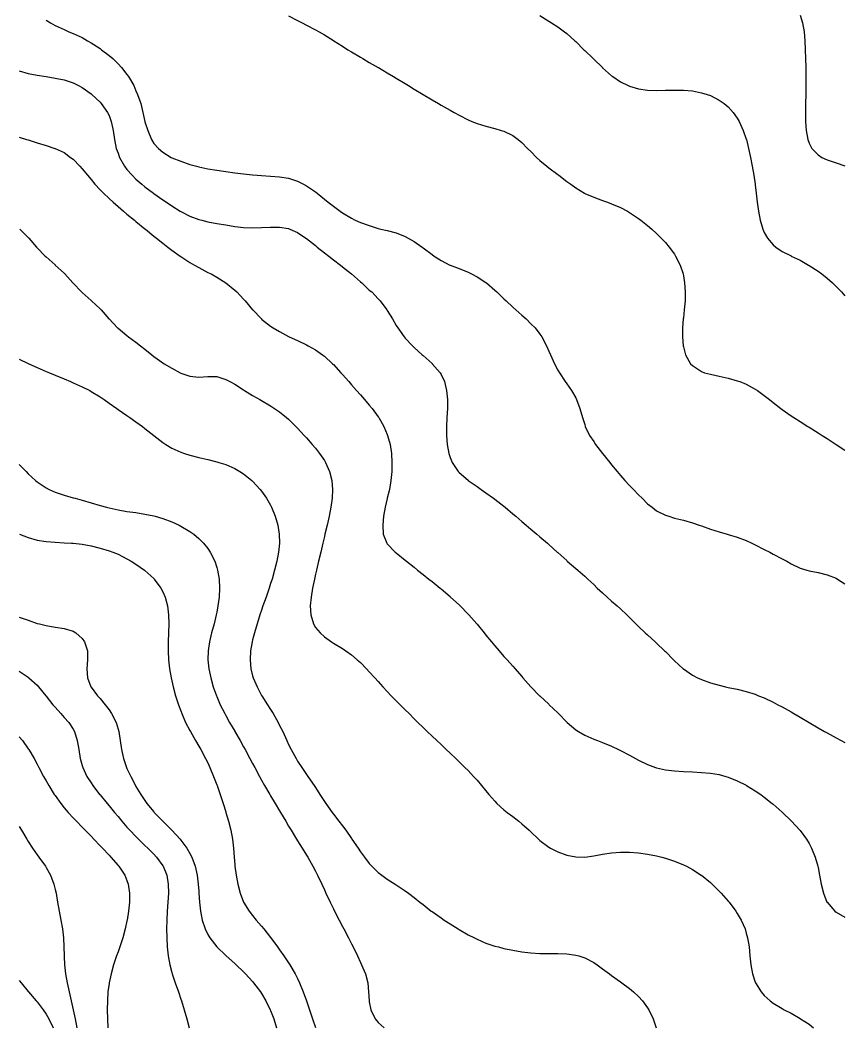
# Model space of a CAD drawing. Header units: inches. Extents: x 2679276 to 2679656, y 1246784 to 1247152.
# Drawn here: x 2679333.8 to 2679379.7, y 1246918.3 to 1246974.4 of the extents above; entities that cross this region are included whole.
import ezdxf

# ---------------------------------------------------------------- set-up
doc = ezdxf.new("R2010")
doc.units = ezdxf.units.IN
doc.header["$MEASUREMENT"] = 0
for name, color, linetype in [('454', 7, 'Continuous'), ('455', 7, 'Continuous'), ('456', 7, 'Continuous'), ('457', 7, 'Continuous'), ('458', 7, 'Continuous'), ('459', 7, 'Continuous'), ('460', 7, 'Continuous'), ('461', 7, 'Continuous'), ('462', 7, 'Continuous'), ('463', 7, 'Continuous'), ('464', 7, 'Continuous'), ('465', 7, 'Continuous'), ('466', 7, 'Continuous'), ('467', 7, 'Continuous'), ('468', 7, 'Continuous')]:
    doc.layers.add(name, color=color, linetype=linetype)

msp = doc.modelspace()

# ---------------------------------------------------------------- linework, layer by layer
at = {"layer": '454', "elevation": 454}
msp.add_lwpolyline([(2679377.25, 1246974.679), (2679377.387, 1246974.25), (2679377.468, 1246973.75), (2679377.511, 1246973.25), (2679377.537, 1246972.75), (2679377.555, 1246972.25), (2679377.568, 1246971.75), (2679377.574, 1246971.25), (2679377.572, 1246970.75), (2679377.565, 1246970.25), (2679377.556, 1246969.75), (2679377.551, 1246969.25), (2679377.557, 1246968.75), (2679377.589, 1246968.25), (2679377.677, 1246967.75), (2679377.75, 1246967.542), (2679377.896, 1246967.25), (2679378.25, 1246966.882), (2679378.452, 1246966.75), (2679378.75, 1246966.614), (2679379.25, 1246966.44), (2679379.75, 1246966.275)], dxfattribs=at)
at = {"layer": '455', "elevation": 455}
msp.add_lwpolyline([(2679362.75, 1246974.646), (2679363.25, 1246974.338), (2679363.392, 1246974.25), (2679363.75, 1246974.026), (2679364.133, 1246973.75), (2679364.25, 1246973.657), (2679364.704, 1246973.25), (2679364.75, 1246973.205), (2679365.207, 1246972.75), (2679365.25, 1246972.705), (2679365.714, 1246972.25), (2679365.75, 1246972.213), (2679366.236, 1246971.75), (2679366.25, 1246971.736), (2679366.75, 1246971.297), (2679366.817, 1246971.25), (2679367.25, 1246970.951), (2679367.664, 1246970.75), (2679367.75, 1246970.71), (2679368.25, 1246970.572), (2679368.75, 1246970.501), (2679369.25, 1246970.481), (2679369.75, 1246970.488), (2679370.25, 1246970.5), (2679370.75, 1246970.493), (2679371.25, 1246970.448), (2679371.75, 1246970.351), (2679372.068, 1246970.25), (2679372.25, 1246970.19), (2679372.75, 1246969.941), (2679373.019, 1246969.75), (2679373.25, 1246969.559), (2679373.526, 1246969.25), (2679373.75, 1246968.94), (2679373.854, 1246968.75), (2679374.078, 1246968.25), (2679374.25, 1246967.771), (2679374.256, 1246967.75), (2679374.376, 1246967.25), (2679374.482, 1246966.75), (2679374.578, 1246966.25), (2679374.667, 1246965.75), (2679374.745, 1246965.25), (2679374.75, 1246965.215), (2679374.806, 1246964.75), (2679374.862, 1246964.25), (2679374.929, 1246963.75), (2679375.024, 1246963.25), (2679375.173, 1246962.75), (2679375.25, 1246962.566), (2679375.44, 1246962.25), (2679375.75, 1246961.871), (2679375.9, 1246961.75), (2679376.25, 1246961.51), (2679376.75, 1246961.255), (2679376.761, 1246961.25), (2679377.25, 1246961.016), (2679377.719, 1246960.75), (2679377.75, 1246960.732), (2679378.25, 1246960.405), (2679378.454, 1246960.25), (2679378.75, 1246960.014), (2679379.049, 1246959.75), (2679379.25, 1246959.559), (2679379.554, 1246959.25), (2679379.75, 1246959.04)], dxfattribs=at)
at = {"layer": '456', "elevation": 456}
msp.add_lwpolyline([(2679348.75, 1246974.631), (2679349.25, 1246974.373), (2679349.507, 1246974.25), (2679349.75, 1246974.124), (2679350.25, 1246973.865), (2679350.46, 1246973.75), (2679350.75, 1246973.578), (2679351.25, 1246973.267), (2679351.276, 1246973.25), (2679351.75, 1246972.939), (2679352.052, 1246972.75), (2679352.25, 1246972.627), (2679352.75, 1246972.334), (2679352.893, 1246972.25), (2679353.25, 1246972.044), (2679353.75, 1246971.754), (2679353.758, 1246971.75), (2679354.25, 1246971.459), (2679354.605, 1246971.25), (2679354.75, 1246971.164), (2679355.25, 1246970.865), (2679355.436, 1246970.75), (2679355.75, 1246970.559), (2679356.25, 1246970.252), (2679356.253, 1246970.25), (2679356.75, 1246969.957), (2679357.107, 1246969.75), (2679357.25, 1246969.667), (2679357.75, 1246969.384), (2679357.986, 1246969.25), (2679358.25, 1246969.103), (2679358.75, 1246968.844), (2679358.963, 1246968.75), (2679359.25, 1246968.639), (2679359.75, 1246968.493), (2679360.25, 1246968.362), (2679360.601, 1246968.25), (2679360.75, 1246968.206), (2679361.25, 1246967.975), (2679361.546, 1246967.75), (2679361.75, 1246967.587), (2679362.072, 1246967.25), (2679362.25, 1246967.072), (2679362.556, 1246966.75), (2679362.75, 1246966.572), (2679363.133, 1246966.25), (2679363.25, 1246966.158), (2679363.75, 1246965.788), (2679363.802, 1246965.75), (2679364.25, 1246965.413), (2679364.473, 1246965.25), (2679364.75, 1246965.044), (2679365.231, 1246964.75), (2679365.25, 1246964.739), (2679365.75, 1246964.523), (2679366.25, 1246964.346), (2679366.526, 1246964.25), (2679366.75, 1246964.169), (2679367.25, 1246963.954), (2679367.628, 1246963.75), (2679367.75, 1246963.679), (2679368.25, 1246963.348), (2679368.382, 1246963.25), (2679368.75, 1246962.959), (2679368.994, 1246962.75), (2679369.25, 1246962.514), (2679369.517, 1246962.25), (2679369.75, 1246961.997), (2679369.959, 1246961.75), (2679370.25, 1246961.346), (2679370.311, 1246961.25), (2679370.56, 1246960.75), (2679370.729, 1246960.25), (2679370.75, 1246960.147), (2679370.818, 1246959.75), (2679370.853, 1246959.25), (2679370.842, 1246958.75), (2679370.798, 1246958.25), (2679370.75, 1246957.815), (2679370.743, 1246957.75), (2679370.699, 1246957.25), (2679370.691, 1246956.75), (2679370.737, 1246956.25), (2679370.75, 1246956.193), (2679370.871, 1246955.75), (2679371.15, 1246955.25), (2679371.25, 1246955.144), (2679371.75, 1246954.819), (2679371.929, 1246954.75), (2679372.25, 1246954.659), (2679372.75, 1246954.555), (2679373.25, 1246954.445), (2679373.75, 1246954.3), (2679373.887, 1246954.25), (2679374.25, 1246954.102), (2679374.75, 1246953.83), (2679374.882, 1246953.75), (2679375.25, 1246953.478), (2679375.554, 1246953.25), (2679375.75, 1246953.084), (2679376.182, 1246952.75), (2679376.25, 1246952.696), (2679376.75, 1246952.348), (2679376.899, 1246952.25), (2679377.25, 1246952.026), (2679377.683, 1246951.75), (2679377.75, 1246951.709), (2679378.25, 1246951.397), (2679378.479, 1246951.25), (2679378.75, 1246951.079), (2679379.25, 1246950.751), (2679379.251, 1246950.75), (2679379.75, 1246950.427)], dxfattribs=at)
at = {"layer": '457', "elevation": 457}
msp.add_lwpolyline([(2679335.25, 1246974.401), (2679335.481, 1246974.25), (2679335.75, 1246974.102), (2679336.25, 1246973.871), (2679336.514, 1246973.75), (2679336.75, 1246973.658), (2679337.25, 1246973.425), (2679337.548, 1246973.25), (2679337.75, 1246973.141), (2679338.25, 1246972.81), (2679338.33, 1246972.75), (2679338.75, 1246972.429), (2679338.955, 1246972.25), (2679339.25, 1246971.968), (2679339.451, 1246971.75), (2679339.75, 1246971.366), (2679339.83, 1246971.25), (2679340.122, 1246970.75), (2679340.25, 1246970.461), (2679340.342, 1246970.25), (2679340.513, 1246969.75), (2679340.64, 1246969.25), (2679340.747, 1246968.75), (2679340.75, 1246968.738), (2679340.905, 1246968.25), (2679341.115, 1246967.75), (2679341.25, 1246967.524), (2679341.499, 1246967.25), (2679341.75, 1246967.037), (2679342.213, 1246966.75), (2679342.25, 1246966.73), (2679342.75, 1246966.53), (2679343.25, 1246966.359), (2679343.626, 1246966.25), (2679343.75, 1246966.219), (2679344.25, 1246966.119), (2679344.75, 1246966.038), (2679345.25, 1246965.965), (2679345.75, 1246965.895), (2679346.25, 1246965.829), (2679346.75, 1246965.772), (2679347.01, 1246965.75), (2679347.25, 1246965.732), (2679347.75, 1246965.705), (2679348.25, 1246965.665), (2679348.75, 1246965.588), (2679349.25, 1246965.431), (2679349.587, 1246965.25), (2679349.75, 1246965.171), (2679350.25, 1246964.828), (2679350.345, 1246964.75), (2679350.75, 1246964.428), (2679350.967, 1246964.25), (2679351.25, 1246964.023), (2679351.621, 1246963.75), (2679351.75, 1246963.662), (2679352.25, 1246963.367), (2679352.47, 1246963.25), (2679352.75, 1246963.129), (2679353.25, 1246962.946), (2679353.75, 1246962.79), (2679353.892, 1246962.75), (2679354.25, 1246962.668), (2679354.75, 1246962.536), (2679355.25, 1246962.34), (2679355.414, 1246962.25), (2679355.75, 1246962.067), (2679356.197, 1246961.75), (2679356.25, 1246961.712), (2679356.75, 1246961.333), (2679356.866, 1246961.25), (2679357.25, 1246961.009), (2679357.737, 1246960.75), (2679357.75, 1246960.744), (2679358.25, 1246960.549), (2679358.75, 1246960.344), (2679358.938, 1246960.25), (2679359.25, 1246960.1), (2679359.75, 1246959.771), (2679359.777, 1246959.75), (2679360.25, 1246959.356), (2679360.363, 1246959.25), (2679360.75, 1246958.871), (2679360.879, 1246958.75), (2679361.25, 1246958.393), (2679361.419, 1246958.25), (2679361.75, 1246957.948), (2679361.984, 1246957.75), (2679362.25, 1246957.482), (2679362.484, 1246957.25), (2679362.75, 1246956.892), (2679362.856, 1246956.75), (2679363.126, 1246956.25), (2679363.25, 1246955.953), (2679363.346, 1246955.75), (2679363.571, 1246955.25), (2679363.75, 1246954.896), (2679363.837, 1246954.75), (2679364.169, 1246954.25), (2679364.25, 1246954.133), (2679364.512, 1246953.75), (2679364.75, 1246953.342), (2679364.797, 1246953.25), (2679364.985, 1246952.75), (2679365.123, 1246952.25), (2679365.25, 1246951.866), (2679365.284, 1246951.75), (2679365.515, 1246951.25), (2679365.75, 1246950.915), (2679365.854, 1246950.75), (2679366.249, 1246950.25), (2679366.25, 1246950.248), (2679366.649, 1246949.75), (2679366.75, 1246949.623), (2679367.059, 1246949.25), (2679367.25, 1246949.017), (2679367.493, 1246948.75), (2679367.75, 1246948.466), (2679367.962, 1246948.25), (2679368.25, 1246947.944), (2679368.454, 1246947.75), (2679368.75, 1246947.451), (2679369.011, 1246947.25), (2679369.25, 1246947.057), (2679369.75, 1246946.805), (2679369.931, 1246946.75), (2679370.25, 1246946.651), (2679370.75, 1246946.534), (2679371.25, 1246946.391), (2679371.634, 1246946.25), (2679371.75, 1246946.211), (2679372.25, 1246946.039), (2679372.75, 1246945.882), (2679373.192, 1246945.75), (2679373.25, 1246945.734), (2679373.75, 1246945.582), (2679374.25, 1246945.391), (2679374.568, 1246945.25), (2679374.75, 1246945.155), (2679375.25, 1246944.893), (2679375.558, 1246944.75), (2679375.75, 1246944.636), (2679376.25, 1246944.37), (2679376.504, 1246944.25), (2679376.75, 1246944.097), (2679377.25, 1246943.854), (2679377.631, 1246943.75), (2679377.75, 1246943.717), (2679378.25, 1246943.615), (2679378.75, 1246943.492), (2679379.25, 1246943.298), (2679379.337, 1246943.25), (2679379.75, 1246942.979)], dxfattribs=at)
at = {"layer": '458', "elevation": 458}
msp.add_lwpolyline([(2679333.75, 1246971.571), (2679334.25, 1246971.43), (2679334.75, 1246971.327), (2679335.25, 1246971.251), (2679335.254, 1246971.25), (2679335.75, 1246971.17), (2679336.25, 1246971.061), (2679336.75, 1246970.896), (2679337.043, 1246970.75), (2679337.25, 1246970.638), (2679337.75, 1246970.286), (2679337.792, 1246970.25), (2679338.25, 1246969.824), (2679338.314, 1246969.75), (2679338.669, 1246969.25), (2679338.75, 1246969.079), (2679338.869, 1246968.75), (2679338.972, 1246968.25), (2679339.049, 1246967.75), (2679339.152, 1246967.25), (2679339.25, 1246966.975), (2679339.331, 1246966.75), (2679339.619, 1246966.25), (2679339.75, 1246966.081), (2679340.033, 1246965.75), (2679340.25, 1246965.536), (2679340.577, 1246965.25), (2679340.75, 1246965.108), (2679341.229, 1246964.75), (2679341.25, 1246964.734), (2679341.75, 1246964.382), (2679341.951, 1246964.25), (2679342.25, 1246964.043), (2679342.719, 1246963.75), (2679342.75, 1246963.73), (2679343.25, 1246963.478), (2679343.75, 1246963.293), (2679343.917, 1246963.25), (2679344.25, 1246963.164), (2679344.75, 1246963.067), (2679345.25, 1246962.981), (2679345.75, 1246962.904), (2679346.25, 1246962.847), (2679346.75, 1246962.822), (2679347.25, 1246962.835), (2679347.75, 1246962.865), (2679348.25, 1246962.863), (2679348.75, 1246962.781), (2679348.825, 1246962.75), (2679349.25, 1246962.563), (2679349.719, 1246962.25), (2679349.75, 1246962.228), (2679350.25, 1246961.832), (2679350.354, 1246961.75), (2679350.75, 1246961.432), (2679350.997, 1246961.25), (2679351.25, 1246961.045), (2679351.645, 1246960.75), (2679351.75, 1246960.658), (2679352.25, 1246960.25), (2679352.251, 1246960.25), (2679352.75, 1246959.81), (2679352.83, 1246959.75), (2679353.25, 1246959.357), (2679353.385, 1246959.25), (2679353.75, 1246958.857), (2679353.862, 1246958.75), (2679354.229, 1246958.25), (2679354.25, 1246958.213), (2679354.544, 1246957.75), (2679354.75, 1246957.384), (2679354.842, 1246957.25), (2679355.194, 1246956.75), (2679355.25, 1246956.676), (2679355.651, 1246956.25), (2679355.75, 1246956.147), (2679356.198, 1246955.75), (2679356.25, 1246955.703), (2679356.75, 1246955.257), (2679356.757, 1246955.25), (2679357.191, 1246954.75), (2679357.25, 1246954.654), (2679357.437, 1246954.25), (2679357.557, 1246953.75), (2679357.602, 1246953.25), (2679357.6, 1246952.75), (2679357.576, 1246952.25), (2679357.556, 1246951.75), (2679357.554, 1246951.25), (2679357.589, 1246950.75), (2679357.678, 1246950.25), (2679357.75, 1246950.026), (2679357.863, 1246949.75), (2679358.197, 1246949.25), (2679358.25, 1246949.194), (2679358.75, 1246948.758), (2679358.76, 1246948.75), (2679359.25, 1246948.409), (2679359.475, 1246948.25), (2679359.75, 1246948.06), (2679360.175, 1246947.75), (2679360.25, 1246947.694), (2679360.75, 1246947.306), (2679360.819, 1246947.25), (2679361.25, 1246946.889), (2679361.412, 1246946.75), (2679361.75, 1246946.457), (2679361.994, 1246946.25), (2679362.25, 1246946.031), (2679362.587, 1246945.75), (2679362.75, 1246945.612), (2679363.17, 1246945.25), (2679363.25, 1246945.18), (2679363.722, 1246944.75), (2679363.75, 1246944.725), (2679364.25, 1246944.276), (2679364.279, 1246944.25), (2679364.75, 1246943.846), (2679364.862, 1246943.75), (2679365.25, 1246943.412), (2679365.426, 1246943.25), (2679365.75, 1246942.947), (2679365.953, 1246942.75), (2679366.25, 1246942.475), (2679366.497, 1246942.25), (2679366.75, 1246942.026), (2679367.065, 1246941.75), (2679367.25, 1246941.583), (2679367.601, 1246941.25), (2679367.75, 1246941.104), (2679368.099, 1246940.75), (2679368.25, 1246940.603), (2679368.62, 1246940.25), (2679368.75, 1246940.133), (2679369.175, 1246939.75), (2679369.25, 1246939.683), (2679369.703, 1246939.25), (2679369.75, 1246939.204), (2679370.198, 1246938.75), (2679370.25, 1246938.698), (2679370.738, 1246938.25), (2679370.75, 1246938.239), (2679371.25, 1246937.897), (2679371.538, 1246937.75), (2679371.75, 1246937.649), (2679372.25, 1246937.472), (2679372.75, 1246937.332), (2679373.097, 1246937.25), (2679373.25, 1246937.215), (2679373.75, 1246937.11), (2679374.25, 1246936.988), (2679374.75, 1246936.828), (2679374.934, 1246936.75), (2679375.25, 1246936.627), (2679375.75, 1246936.389), (2679376.004, 1246936.25), (2679376.25, 1246936.125), (2679376.75, 1246935.846), (2679376.908, 1246935.75), (2679377.25, 1246935.552), (2679377.75, 1246935.251), (2679377.751, 1246935.25), (2679378.25, 1246934.957), (2679378.614, 1246934.75), (2679378.75, 1246934.674), (2679379.25, 1246934.403), (2679379.541, 1246934.25), (2679379.75, 1246934.136)], dxfattribs=at)
at = {"layer": '459', "elevation": 459}
msp.add_lwpolyline([(2679333.75, 1246967.884), (2679334.158, 1246967.75), (2679334.25, 1246967.72), (2679334.75, 1246967.563), (2679335.25, 1246967.414), (2679335.736, 1246967.25), (2679335.75, 1246967.245), (2679336.25, 1246967.015), (2679336.609, 1246966.75), (2679336.75, 1246966.646), (2679337.122, 1246966.25), (2679337.25, 1246966.118), (2679337.541, 1246965.75), (2679337.75, 1246965.513), (2679337.966, 1246965.25), (2679338.25, 1246964.948), (2679338.438, 1246964.75), (2679338.75, 1246964.454), (2679338.973, 1246964.25), (2679339.25, 1246964.009), (2679339.558, 1246963.75), (2679339.75, 1246963.587), (2679340.161, 1246963.25), (2679340.25, 1246963.175), (2679340.75, 1246962.768), (2679340.773, 1246962.75), (2679341.25, 1246962.362), (2679341.392, 1246962.25), (2679341.75, 1246961.961), (2679342.029, 1246961.75), (2679342.25, 1246961.575), (2679342.712, 1246961.25), (2679342.75, 1246961.221), (2679343.25, 1246960.896), (2679343.518, 1246960.75), (2679343.75, 1246960.611), (2679344.25, 1246960.342), (2679344.431, 1246960.25), (2679344.75, 1246960.066), (2679345.25, 1246959.756), (2679345.26, 1246959.75), (2679345.75, 1246959.356), (2679345.869, 1246959.25), (2679346.25, 1246958.843), (2679346.337, 1246958.75), (2679346.75, 1246958.257), (2679346.757, 1246958.25), (2679347.236, 1246957.75), (2679347.25, 1246957.737), (2679347.75, 1246957.344), (2679347.885, 1246957.25), (2679348.25, 1246957.039), (2679348.75, 1246956.766), (2679348.78, 1246956.75), (2679349.25, 1246956.546), (2679349.75, 1246956.305), (2679349.846, 1246956.25), (2679350.25, 1246956.031), (2679350.643, 1246955.75), (2679350.75, 1246955.671), (2679351.206, 1246955.25), (2679351.25, 1246955.207), (2679351.666, 1246954.75), (2679351.75, 1246954.657), (2679352.102, 1246954.25), (2679352.25, 1246954.082), (2679352.543, 1246953.75), (2679352.75, 1246953.516), (2679352.989, 1246953.25), (2679353.25, 1246952.942), (2679353.412, 1246952.75), (2679353.75, 1246952.29), (2679353.778, 1246952.25), (2679354.061, 1246951.75), (2679354.25, 1246951.303), (2679354.27, 1246951.25), (2679354.403, 1246950.75), (2679354.48, 1246950.25), (2679354.512, 1246949.75), (2679354.502, 1246949.25), (2679354.453, 1246948.75), (2679354.366, 1246948.25), (2679354.251, 1246947.75), (2679354.25, 1246947.747), (2679354.139, 1246947.25), (2679354.046, 1246946.75), (2679353.997, 1246946.25), (2679354.03, 1246945.75), (2679354.218, 1246945.25), (2679354.25, 1246945.206), (2679354.699, 1246944.75), (2679354.75, 1246944.711), (2679355.25, 1246944.312), (2679355.321, 1246944.25), (2679355.75, 1246943.904), (2679355.932, 1246943.75), (2679356.25, 1246943.504), (2679356.567, 1246943.25), (2679356.75, 1246943.115), (2679357.203, 1246942.75), (2679357.25, 1246942.714), (2679357.75, 1246942.28), (2679357.782, 1246942.25), (2679358.25, 1246941.806), (2679358.306, 1246941.75), (2679358.75, 1246941.29), (2679358.789, 1246941.25), (2679359.234, 1246940.75), (2679359.25, 1246940.73), (2679359.653, 1246940.25), (2679359.75, 1246940.13), (2679360.062, 1246939.75), (2679360.25, 1246939.521), (2679360.481, 1246939.25), (2679360.75, 1246938.942), (2679360.923, 1246938.75), (2679361.25, 1246938.387), (2679361.372, 1246938.25), (2679361.75, 1246937.815), (2679361.805, 1246937.75), (2679362.242, 1246937.25), (2679362.25, 1246937.242), (2679362.736, 1246936.75), (2679362.75, 1246936.737), (2679363.25, 1246936.278), (2679363.279, 1246936.25), (2679363.75, 1246935.789), (2679363.787, 1246935.75), (2679364.25, 1246935.273), (2679364.273, 1246935.25), (2679364.75, 1246934.852), (2679364.9, 1246934.75), (2679365.25, 1246934.555), (2679365.75, 1246934.331), (2679365.954, 1246934.25), (2679366.25, 1246934.134), (2679366.75, 1246933.93), (2679367.13, 1246933.75), (2679367.25, 1246933.69), (2679367.75, 1246933.431), (2679368.074, 1246933.25), (2679368.25, 1246933.158), (2679368.75, 1246932.923), (2679369.192, 1246932.75), (2679369.25, 1246932.731), (2679369.75, 1246932.621), (2679370.25, 1246932.556), (2679370.75, 1246932.522), (2679371.25, 1246932.502), (2679371.75, 1246932.479), (2679372.25, 1246932.434), (2679372.75, 1246932.351), (2679373.114, 1246932.25), (2679373.25, 1246932.212), (2679373.75, 1246932.01), (2679374.25, 1246931.758), (2679374.264, 1246931.75), (2679374.75, 1246931.453), (2679375.053, 1246931.25), (2679375.25, 1246931.104), (2679375.699, 1246930.75), (2679375.75, 1246930.706), (2679376.25, 1246930.259), (2679376.26, 1246930.25), (2679376.75, 1246929.775), (2679376.775, 1246929.75), (2679377.237, 1246929.25), (2679377.25, 1246929.235), (2679377.613, 1246928.75), (2679377.75, 1246928.52), (2679377.893, 1246928.25), (2679378.094, 1246927.75), (2679378.235, 1246927.25), (2679378.25, 1246927.174), (2679378.338, 1246926.75), (2679378.43, 1246926.25), (2679378.55, 1246925.75), (2679378.745, 1246925.25), (2679378.75, 1246925.243), (2679379.179, 1246924.75), (2679379.25, 1246924.692), (2679379.75, 1246924.403)], dxfattribs=at)
at = {"layer": '460', "elevation": 460}
msp.add_lwpolyline([(2679333.783, 1246962.75), (2679334.25, 1246962.277), (2679334.276, 1246962.25), (2679334.71, 1246961.75), (2679334.75, 1246961.705), (2679335.191, 1246961.25), (2679335.25, 1246961.198), (2679335.75, 1246960.757), (2679335.757, 1246960.75), (2679336.25, 1246960.295), (2679336.291, 1246960.25), (2679336.741, 1246959.75), (2679336.75, 1246959.741), (2679337.219, 1246959.25), (2679337.25, 1246959.222), (2679337.75, 1246958.779), (2679337.781, 1246958.75), (2679338.25, 1246958.312), (2679338.306, 1246958.25), (2679338.746, 1246957.75), (2679338.75, 1246957.746), (2679339.22, 1246957.25), (2679339.25, 1246957.224), (2679339.75, 1246956.818), (2679339.834, 1246956.75), (2679340.25, 1246956.45), (2679340.503, 1246956.25), (2679340.75, 1246956.055), (2679341.129, 1246955.75), (2679341.25, 1246955.653), (2679341.75, 1246955.296), (2679341.829, 1246955.25), (2679342.25, 1246954.997), (2679342.72, 1246954.75), (2679342.75, 1246954.731), (2679343.25, 1246954.551), (2679343.75, 1246954.503), (2679344.25, 1246954.544), (2679344.75, 1246954.539), (2679345.25, 1246954.38), (2679345.474, 1246954.25), (2679345.75, 1246954.104), (2679346.25, 1246953.787), (2679346.305, 1246953.75), (2679346.75, 1246953.487), (2679347.142, 1246953.25), (2679347.25, 1246953.195), (2679347.75, 1246952.902), (2679347.974, 1246952.75), (2679348.25, 1246952.565), (2679348.637, 1246952.25), (2679348.75, 1246952.153), (2679349.159, 1246951.75), (2679349.25, 1246951.656), (2679349.624, 1246951.25), (2679349.75, 1246951.113), (2679350.07, 1246950.75), (2679350.25, 1246950.54), (2679350.48, 1246950.25), (2679350.75, 1246949.855), (2679350.812, 1246949.75), (2679351.035, 1246949.25), (2679351.159, 1246948.75), (2679351.198, 1246948.25), (2679351.177, 1246947.75), (2679351.113, 1246947.25), (2679351.018, 1246946.75), (2679350.903, 1246946.25), (2679350.78, 1246945.75), (2679350.75, 1246945.63), (2679350.658, 1246945.25), (2679350.54, 1246944.75), (2679350.423, 1246944.25), (2679350.304, 1246943.75), (2679350.25, 1246943.517), (2679350.19, 1246943.25), (2679350.091, 1246942.75), (2679350.01, 1246942.25), (2679349.964, 1246941.75), (2679349.988, 1246941.25), (2679350.139, 1246940.75), (2679350.25, 1246940.558), (2679350.51, 1246940.25), (2679350.75, 1246940.03), (2679351.147, 1246939.75), (2679351.25, 1246939.681), (2679351.75, 1246939.373), (2679351.937, 1246939.25), (2679352.25, 1246939.03), (2679352.582, 1246938.75), (2679352.75, 1246938.603), (2679353.094, 1246938.25), (2679353.25, 1246938.088), (2679353.552, 1246937.75), (2679353.75, 1246937.534), (2679354.004, 1246937.25), (2679354.25, 1246936.991), (2679354.476, 1246936.75), (2679354.75, 1246936.472), (2679354.966, 1246936.25), (2679355.25, 1246935.966), (2679355.462, 1246935.75), (2679355.75, 1246935.463), (2679355.96, 1246935.25), (2679356.25, 1246934.969), (2679356.474, 1246934.75), (2679356.75, 1246934.491), (2679357.006, 1246934.25), (2679357.25, 1246934.022), (2679357.539, 1246933.75), (2679357.75, 1246933.55), (2679358.061, 1246933.25), (2679358.25, 1246933.068), (2679358.571, 1246932.75), (2679358.75, 1246932.574), (2679359.056, 1246932.25), (2679359.25, 1246932.039), (2679359.494, 1246931.75), (2679359.75, 1246931.442), (2679359.908, 1246931.25), (2679360.25, 1246930.864), (2679360.362, 1246930.75), (2679360.75, 1246930.398), (2679360.938, 1246930.25), (2679361.25, 1246930.01), (2679361.589, 1246929.75), (2679361.75, 1246929.617), (2679362.155, 1246929.25), (2679362.25, 1246929.16), (2679362.678, 1246928.75), (2679362.75, 1246928.684), (2679363.25, 1246928.304), (2679363.345, 1246928.25), (2679363.75, 1246928.042), (2679364.25, 1246927.864), (2679364.75, 1246927.764), (2679365.25, 1246927.753), (2679365.75, 1246927.818), (2679366.25, 1246927.913), (2679366.75, 1246927.996), (2679367.25, 1246928.038), (2679367.75, 1246928.032), (2679368.25, 1246927.99), (2679368.75, 1246927.919), (2679369.25, 1246927.823), (2679369.552, 1246927.75), (2679369.75, 1246927.699), (2679370.25, 1246927.538), (2679370.75, 1246927.334), (2679370.916, 1246927.25), (2679371.25, 1246927.07), (2679371.736, 1246926.75), (2679371.75, 1246926.74), (2679372.25, 1246926.336), (2679372.345, 1246926.25), (2679372.75, 1246925.858), (2679372.854, 1246925.75), (2679373.25, 1246925.303), (2679373.295, 1246925.25), (2679373.667, 1246924.75), (2679373.75, 1246924.617), (2679373.96, 1246924.25), (2679374.18, 1246923.75), (2679374.25, 1246923.52), (2679374.327, 1246923.25), (2679374.411, 1246922.75), (2679374.453, 1246922.25), (2679374.5, 1246921.75), (2679374.592, 1246921.25), (2679374.75, 1246920.785), (2679374.765, 1246920.75), (2679375.084, 1246920.25), (2679375.25, 1246920.05), (2679375.574, 1246919.75), (2679375.75, 1246919.621), (2679376.25, 1246919.314), (2679376.358, 1246919.25), (2679376.75, 1246919.061), (2679377.25, 1246918.767), (2679377.274, 1246918.75), (2679377.75, 1246918.443), (2679377.995, 1246918.25)], dxfattribs=at)
at = {"layer": '461', "elevation": 461}
msp.add_lwpolyline([(2679333.75, 1246955.498), (2679334.25, 1246955.262), (2679334.276, 1246955.25), (2679334.75, 1246955.035), (2679335.25, 1246954.825), (2679335.429, 1246954.75), (2679335.75, 1246954.614), (2679336.25, 1246954.4), (2679336.602, 1246954.25), (2679336.75, 1246954.183), (2679337.25, 1246953.953), (2679337.677, 1246953.75), (2679337.75, 1246953.71), (2679338.25, 1246953.402), (2679338.473, 1246953.25), (2679338.75, 1246953.054), (2679339.182, 1246952.75), (2679339.25, 1246952.704), (2679339.75, 1246952.36), (2679339.906, 1246952.25), (2679340.25, 1246952.014), (2679340.608, 1246951.75), (2679340.75, 1246951.648), (2679341.25, 1246951.251), (2679341.251, 1246951.25), (2679341.75, 1246950.86), (2679341.918, 1246950.75), (2679342.25, 1246950.549), (2679342.75, 1246950.32), (2679342.958, 1246950.25), (2679343.25, 1246950.154), (2679343.75, 1246950.026), (2679344.25, 1246949.911), (2679344.75, 1246949.786), (2679344.873, 1246949.75), (2679345.25, 1246949.626), (2679345.75, 1246949.413), (2679346.045, 1246949.25), (2679346.25, 1246949.119), (2679346.711, 1246948.75), (2679346.75, 1246948.714), (2679347.17, 1246948.25), (2679347.25, 1246948.149), (2679347.523, 1246947.75), (2679347.75, 1246947.36), (2679347.806, 1246947.25), (2679348.011, 1246946.75), (2679348.152, 1246946.25), (2679348.228, 1246945.75), (2679348.24, 1246945.25), (2679348.193, 1246944.75), (2679348.099, 1246944.25), (2679347.975, 1246943.75), (2679347.831, 1246943.25), (2679347.75, 1246942.999), (2679347.668, 1246942.75), (2679347.496, 1246942.25), (2679347.325, 1246941.75), (2679347.25, 1246941.524), (2679347.157, 1246941.25), (2679346.999, 1246940.75), (2679346.851, 1246940.25), (2679346.75, 1246939.867), (2679346.719, 1246939.75), (2679346.629, 1246939.25), (2679346.603, 1246938.75), (2679346.654, 1246938.25), (2679346.75, 1246937.855), (2679346.781, 1246937.75), (2679347, 1246937.25), (2679347.25, 1246936.769), (2679347.262, 1246936.75), (2679347.587, 1246936.25), (2679347.75, 1246935.979), (2679347.898, 1246935.75), (2679348.174, 1246935.25), (2679348.25, 1246935.09), (2679348.427, 1246934.75), (2679348.654, 1246934.25), (2679348.75, 1246934.031), (2679348.9, 1246933.75), (2679349.167, 1246933.25), (2679349.25, 1246933.105), (2679349.496, 1246932.75), (2679349.75, 1246932.363), (2679349.833, 1246932.25), (2679350.171, 1246931.75), (2679350.25, 1246931.625), (2679350.502, 1246931.25), (2679350.75, 1246930.853), (2679350.822, 1246930.75), (2679351.177, 1246930.25), (2679351.25, 1246930.145), (2679351.561, 1246929.75), (2679351.75, 1246929.49), (2679351.936, 1246929.25), (2679352.25, 1246928.794), (2679352.282, 1246928.75), (2679352.626, 1246928.25), (2679352.75, 1246928.057), (2679352.979, 1246927.75), (2679353.25, 1246927.39), (2679353.384, 1246927.25), (2679353.75, 1246926.901), (2679353.947, 1246926.75), (2679354.25, 1246926.533), (2679354.685, 1246926.25), (2679354.75, 1246926.208), (2679355.25, 1246925.879), (2679355.425, 1246925.75), (2679355.75, 1246925.507), (2679356.067, 1246925.25), (2679356.25, 1246925.108), (2679356.704, 1246924.75), (2679356.75, 1246924.717), (2679357.25, 1246924.369), (2679357.425, 1246924.25), (2679357.75, 1246924.04), (2679358.208, 1246923.75), (2679358.25, 1246923.724), (2679358.75, 1246923.433), (2679359.11, 1246923.25), (2679359.25, 1246923.175), (2679359.75, 1246922.964), (2679360.25, 1246922.799), (2679360.451, 1246922.75), (2679360.75, 1246922.668), (2679361.25, 1246922.561), (2679361.75, 1246922.477), (2679362.25, 1246922.418), (2679362.75, 1246922.384), (2679363.25, 1246922.375), (2679363.75, 1246922.376), (2679364.25, 1246922.359), (2679364.75, 1246922.296), (2679364.916, 1246922.25), (2679365.25, 1246922.14), (2679365.75, 1246921.882), (2679365.951, 1246921.75), (2679366.25, 1246921.538), (2679366.626, 1246921.25), (2679366.75, 1246921.161), (2679367.25, 1246920.799), (2679367.316, 1246920.75), (2679367.75, 1246920.436), (2679367.972, 1246920.25), (2679368.25, 1246919.994), (2679368.467, 1246919.75), (2679368.75, 1246919.359), (2679368.817, 1246919.25), (2679369.058, 1246918.75), (2679369.233, 1246918.25)], dxfattribs=at)
at = {"layer": '462', "elevation": 462}
msp.add_lwpolyline([(2679333.75, 1246949.635), (2679334.124, 1246949.25), (2679334.25, 1246949.12), (2679334.656, 1246948.75), (2679334.75, 1246948.671), (2679335.25, 1246948.334), (2679335.414, 1246948.25), (2679335.75, 1246948.1), (2679336.25, 1246947.929), (2679336.75, 1246947.784), (2679336.866, 1246947.75), (2679337.25, 1246947.645), (2679337.75, 1246947.498), (2679338.25, 1246947.348), (2679338.602, 1246947.25), (2679338.75, 1246947.21), (2679339.25, 1246947.104), (2679339.75, 1246947.024), (2679340.25, 1246946.953), (2679340.75, 1246946.874), (2679341.25, 1246946.767), (2679341.312, 1246946.75), (2679341.75, 1246946.621), (2679342.25, 1246946.434), (2679342.65, 1246946.25), (2679342.75, 1246946.2), (2679343.25, 1246945.906), (2679343.468, 1246945.75), (2679343.75, 1246945.513), (2679344.014, 1246945.25), (2679344.25, 1246944.948), (2679344.387, 1246944.75), (2679344.636, 1246944.25), (2679344.75, 1246943.892), (2679344.792, 1246943.75), (2679344.877, 1246943.25), (2679344.9, 1246942.75), (2679344.877, 1246942.25), (2679344.816, 1246941.75), (2679344.75, 1246941.405), (2679344.722, 1246941.25), (2679344.599, 1246940.75), (2679344.465, 1246940.25), (2679344.347, 1246939.75), (2679344.271, 1246939.25), (2679344.258, 1246938.75), (2679344.309, 1246938.25), (2679344.412, 1246937.75), (2679344.556, 1246937.25), (2679344.733, 1246936.75), (2679344.75, 1246936.709), (2679344.947, 1246936.25), (2679345.192, 1246935.75), (2679345.25, 1246935.642), (2679345.47, 1246935.25), (2679345.75, 1246934.772), (2679345.763, 1246934.75), (2679346.055, 1246934.25), (2679346.25, 1246933.904), (2679346.335, 1246933.75), (2679346.601, 1246933.25), (2679346.75, 1246932.97), (2679346.865, 1246932.75), (2679347.135, 1246932.25), (2679347.25, 1246932.044), (2679347.416, 1246931.75), (2679347.706, 1246931.25), (2679347.75, 1246931.175), (2679348.002, 1246930.75), (2679348.25, 1246930.332), (2679348.3, 1246930.25), (2679348.595, 1246929.75), (2679348.75, 1246929.488), (2679348.895, 1246929.25), (2679349.201, 1246928.75), (2679349.25, 1246928.671), (2679349.512, 1246928.25), (2679349.75, 1246927.865), (2679349.821, 1246927.75), (2679350.107, 1246927.25), (2679350.25, 1246926.975), (2679350.367, 1246926.75), (2679350.602, 1246926.25), (2679350.75, 1246925.924), (2679350.832, 1246925.75), (2679351.064, 1246925.25), (2679351.25, 1246924.866), (2679351.31, 1246924.75), (2679351.564, 1246924.25), (2679351.75, 1246923.889), (2679351.828, 1246923.75), (2679352.091, 1246923.25), (2679352.25, 1246922.919), (2679352.344, 1246922.75), (2679352.587, 1246922.25), (2679352.75, 1246921.873), (2679352.817, 1246921.75), (2679353.03, 1246921.25), (2679353.164, 1246920.75), (2679353.212, 1246920.25), (2679353.241, 1246919.75), (2679353.25, 1246919.694), (2679353.342, 1246919.25), (2679353.58, 1246918.75), (2679353.75, 1246918.542), (2679354.082, 1246918.25)], dxfattribs=at)
at = {"layer": '463', "elevation": 463}
msp.add_lwpolyline([(2679333.77, 1246945.75), (2679334.25, 1246945.558), (2679334.75, 1246945.419), (2679335.25, 1246945.338), (2679335.75, 1246945.299), (2679336.25, 1246945.275), (2679336.657, 1246945.25), (2679336.75, 1246945.244), (2679337.25, 1246945.187), (2679337.75, 1246945.096), (2679338.25, 1246944.977), (2679338.75, 1246944.827), (2679338.963, 1246944.75), (2679339.25, 1246944.63), (2679339.75, 1246944.382), (2679339.985, 1246944.25), (2679340.25, 1246944.079), (2679340.718, 1246943.75), (2679340.75, 1246943.724), (2679341.25, 1246943.272), (2679341.272, 1246943.25), (2679341.644, 1246942.75), (2679341.75, 1246942.536), (2679341.872, 1246942.25), (2679342.002, 1246941.75), (2679342.065, 1246941.25), (2679342.079, 1246940.75), (2679342.065, 1246940.25), (2679342.044, 1246939.75), (2679342.036, 1246939.25), (2679342.057, 1246938.75), (2679342.114, 1246938.25), (2679342.206, 1246937.75), (2679342.25, 1246937.57), (2679342.322, 1246937.25), (2679342.458, 1246936.75), (2679342.62, 1246936.25), (2679342.75, 1246935.911), (2679342.807, 1246935.75), (2679343.017, 1246935.25), (2679343.25, 1246934.812), (2679343.281, 1246934.75), (2679343.56, 1246934.25), (2679343.75, 1246933.939), (2679343.858, 1246933.75), (2679344.133, 1246933.25), (2679344.25, 1246933.011), (2679344.371, 1246932.75), (2679344.573, 1246932.25), (2679344.75, 1246931.79), (2679344.765, 1246931.75), (2679344.933, 1246931.25), (2679345.102, 1246930.75), (2679345.25, 1246930.286), (2679345.262, 1246930.25), (2679345.403, 1246929.75), (2679345.529, 1246929.25), (2679345.622, 1246928.75), (2679345.68, 1246928.25), (2679345.719, 1246927.75), (2679345.75, 1246927.34), (2679345.758, 1246927.25), (2679345.826, 1246926.75), (2679345.924, 1246926.25), (2679346.061, 1246925.75), (2679346.25, 1246925.251), (2679346.25, 1246925.25), (2679346.557, 1246924.75), (2679346.75, 1246924.498), (2679346.948, 1246924.25), (2679347.25, 1246923.905), (2679347.375, 1246923.75), (2679347.75, 1246923.28), (2679347.771, 1246923.25), (2679348.136, 1246922.75), (2679348.25, 1246922.594), (2679348.489, 1246922.25), (2679348.75, 1246921.863), (2679348.823, 1246921.75), (2679349.122, 1246921.25), (2679349.25, 1246920.998), (2679349.369, 1246920.75), (2679349.572, 1246920.25), (2679349.748, 1246919.75), (2679349.75, 1246919.745), (2679349.919, 1246919.25), (2679350.087, 1246918.75), (2679350.25, 1246918.267)], dxfattribs=at)
at = {"layer": '464', "elevation": 464}
msp.add_lwpolyline([(2679333.75, 1246941.133), (2679334.25, 1246940.951), (2679334.75, 1246940.779), (2679334.867, 1246940.75), (2679335.25, 1246940.66), (2679335.75, 1246940.577), (2679336.25, 1246940.492), (2679336.75, 1246940.338), (2679336.901, 1246940.25), (2679337.25, 1246939.945), (2679337.383, 1246939.75), (2679337.547, 1246939.25), (2679337.556, 1246938.75), (2679337.521, 1246938.25), (2679337.559, 1246937.75), (2679337.728, 1246937.25), (2679337.75, 1246937.22), (2679338.1, 1246936.75), (2679338.25, 1246936.589), (2679338.537, 1246936.25), (2679338.75, 1246935.963), (2679338.894, 1246935.75), (2679339.143, 1246935.25), (2679339.25, 1246934.876), (2679339.288, 1246934.75), (2679339.377, 1246934.25), (2679339.453, 1246933.75), (2679339.558, 1246933.25), (2679339.723, 1246932.75), (2679339.75, 1246932.692), (2679339.958, 1246932.25), (2679340.216, 1246931.75), (2679340.25, 1246931.693), (2679340.518, 1246931.25), (2679340.75, 1246930.901), (2679340.86, 1246930.75), (2679341.25, 1246930.274), (2679341.271, 1246930.25), (2679341.75, 1246929.756), (2679341.756, 1246929.75), (2679342.25, 1246929.254), (2679342.254, 1246929.25), (2679342.711, 1246928.75), (2679342.75, 1246928.704), (2679343.082, 1246928.25), (2679343.25, 1246927.959), (2679343.357, 1246927.75), (2679343.545, 1246927.25), (2679343.659, 1246926.75), (2679343.722, 1246926.25), (2679343.75, 1246925.864), (2679343.759, 1246925.75), (2679343.794, 1246925.25), (2679343.849, 1246924.75), (2679343.947, 1246924.25), (2679344.107, 1246923.75), (2679344.25, 1246923.445), (2679344.362, 1246923.25), (2679344.749, 1246922.75), (2679344.75, 1246922.749), (2679345.25, 1246922.266), (2679345.268, 1246922.25), (2679345.75, 1246921.824), (2679345.831, 1246921.75), (2679346.25, 1246921.356), (2679346.354, 1246921.25), (2679346.75, 1246920.819), (2679346.807, 1246920.75), (2679347.182, 1246920.25), (2679347.25, 1246920.149), (2679347.483, 1246919.75), (2679347.734, 1246919.25), (2679347.75, 1246919.212), (2679347.923, 1246918.75), (2679348.082, 1246918.25)], dxfattribs=at)
at = {"layer": '465', "elevation": 465}
msp.add_lwpolyline([(2679333.75, 1246938.108), (2679334.25, 1246937.779), (2679334.286, 1246937.75), (2679334.75, 1246937.333), (2679334.822, 1246937.25), (2679335.235, 1246936.75), (2679335.25, 1246936.732), (2679335.627, 1246936.25), (2679335.75, 1246936.106), (2679336.066, 1246935.75), (2679336.25, 1246935.54), (2679336.507, 1246935.25), (2679336.75, 1246934.878), (2679336.826, 1246934.75), (2679336.98, 1246934.25), (2679337.061, 1246933.75), (2679337.141, 1246933.25), (2679337.25, 1246932.869), (2679337.284, 1246932.75), (2679337.52, 1246932.25), (2679337.75, 1246931.889), (2679337.841, 1246931.75), (2679338.227, 1246931.25), (2679338.25, 1246931.223), (2679338.638, 1246930.75), (2679338.75, 1246930.621), (2679339.051, 1246930.25), (2679339.25, 1246930.016), (2679339.468, 1246929.75), (2679339.75, 1246929.428), (2679339.908, 1246929.25), (2679340.25, 1246928.895), (2679340.395, 1246928.75), (2679340.75, 1246928.41), (2679340.919, 1246928.25), (2679341.25, 1246927.915), (2679341.403, 1246927.75), (2679341.75, 1246927.276), (2679341.767, 1246927.25), (2679341.97, 1246926.75), (2679342.051, 1246926.25), (2679342.056, 1246925.75), (2679342.022, 1246925.25), (2679341.985, 1246924.75), (2679341.962, 1246924.25), (2679341.953, 1246923.75), (2679341.961, 1246923.25), (2679341.991, 1246922.75), (2679342.049, 1246922.25), (2679342.142, 1246921.75), (2679342.25, 1246921.323), (2679342.273, 1246921.25), (2679342.438, 1246920.75), (2679342.612, 1246920.25), (2679342.75, 1246919.83), (2679342.78, 1246919.75), (2679342.936, 1246919.25), (2679343.079, 1246918.75), (2679343.209, 1246918.25)], dxfattribs=at)
at = {"layer": '466', "elevation": 466}
msp.add_lwpolyline([(2679333.75, 1246934.463), (2679333.922, 1246934.25), (2679334.25, 1246933.795), (2679334.279, 1246933.75), (2679334.576, 1246933.25), (2679334.75, 1246932.932), (2679334.842, 1246932.75), (2679335.106, 1246932.25), (2679335.25, 1246931.997), (2679335.388, 1246931.75), (2679335.702, 1246931.25), (2679335.75, 1246931.18), (2679336.056, 1246930.75), (2679336.25, 1246930.506), (2679336.465, 1246930.25), (2679336.75, 1246929.937), (2679336.928, 1246929.75), (2679337.25, 1246929.423), (2679337.42, 1246929.25), (2679337.75, 1246928.914), (2679337.908, 1246928.75), (2679338.25, 1246928.391), (2679338.384, 1246928.25), (2679338.75, 1246927.856), (2679338.85, 1246927.75), (2679339.25, 1246927.294), (2679339.289, 1246927.25), (2679339.628, 1246926.75), (2679339.75, 1246926.452), (2679339.824, 1246926.25), (2679339.893, 1246925.75), (2679339.885, 1246925.25), (2679339.835, 1246924.75), (2679339.76, 1246924.25), (2679339.75, 1246924.202), (2679339.65, 1246923.75), (2679339.512, 1246923.25), (2679339.348, 1246922.75), (2679339.25, 1246922.48), (2679339.172, 1246922.25), (2679339.007, 1246921.75), (2679338.865, 1246921.25), (2679338.756, 1246920.75), (2679338.75, 1246920.707), (2679338.692, 1246920.25), (2679338.659, 1246919.75), (2679338.651, 1246919.25), (2679338.662, 1246918.75), (2679338.688, 1246918.25)], dxfattribs=at)
at = {"layer": '467', "elevation": 467}
msp.add_lwpolyline([(2679333.75, 1246929.466), (2679333.878, 1246929.25), (2679334.173, 1246928.75), (2679334.25, 1246928.619), (2679334.49, 1246928.25), (2679334.75, 1246927.876), (2679334.846, 1246927.75), (2679335.203, 1246927.25), (2679335.25, 1246927.168), (2679335.482, 1246926.75), (2679335.675, 1246926.25), (2679335.75, 1246925.951), (2679335.799, 1246925.75), (2679335.886, 1246925.25), (2679335.975, 1246924.75), (2679336.07, 1246924.25), (2679336.156, 1246923.75), (2679336.215, 1246923.25), (2679336.239, 1246922.75), (2679336.248, 1246922.25), (2679336.25, 1246922.22), (2679336.271, 1246921.75), (2679336.325, 1246921.25), (2679336.413, 1246920.75), (2679336.524, 1246920.25), (2679336.638, 1246919.75), (2679336.747, 1246919.25), (2679336.75, 1246919.239), (2679336.855, 1246918.75), (2679336.953, 1246918.25)], dxfattribs=at)
at = {"layer": '468', "elevation": 468}
msp.add_lwpolyline([(2679333.75, 1246920.888), (2679333.847, 1246920.75), (2679334.25, 1246920.259), (2679334.257, 1246920.25), (2679334.689, 1246919.75), (2679334.75, 1246919.683), (2679335.074, 1246919.25), (2679335.25, 1246919.003), (2679335.392, 1246918.75), (2679335.635, 1246918.25)], dxfattribs=at)

doc.saveas('drawing.dxf')
